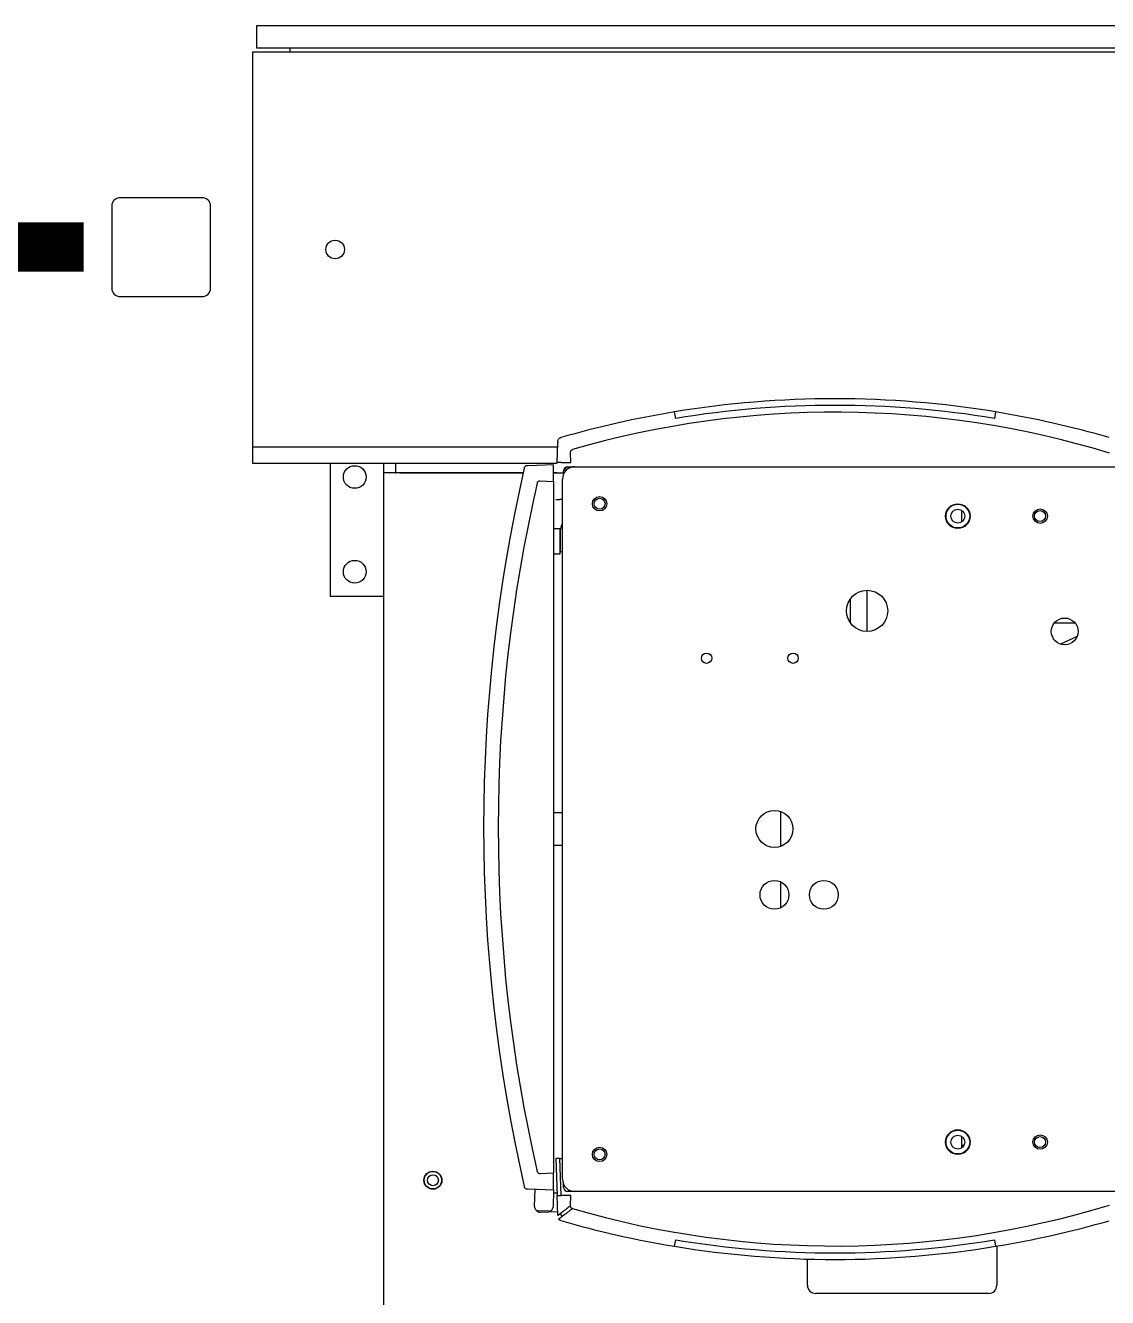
# Model space of a CAD drawing. Header units: millimetres. Extents: x -1732 to 458256, y -4349 to 130988.
# Drawn here: x 103513 to 104347, y 31944 to 32925 of the extents above; entities that cross this region are included whole.
import ezdxf

# ---------------------------------------------------------------- set-up
doc = ezdxf.new("R2010")
doc.units = ezdxf.units.MM
doc.header["$LTSCALE"] = 0.01
doc.header["$MEASUREMENT"] = 0
doc.layers.add('F-E-EQP', color=251, linetype='CONTINUOUS')
doc.layers.add('SAFETY-GUARD', color=251, linetype='CONTINUOUS')

msp = doc.modelspace()

# ---------------------------------------------------------------- linework, layer by layer
at = {"layer": 'F-E-EQP'}
for p, q in [((103691.05185, 32924.56932), (104599.35403, 32924.56932)), ((103691.05185, 32907.10686), (103691.05185, 32924.56932)), ((104599.35403, 32907.10686), (103691.05185, 32907.10686)), ((103716.8328, 32904.24936), (103716.8328, 32907.10686)), ((103688.00386, 32904.24936), (104602.40203, 32904.24936)), ((103688.00386, 32599.44997), (103688.00386, 32904.24936)), ((104014.18246, 32621.61434), (104013.35697, 32626.62681)), ((104261.00647, 32626.62681), (104260.18097, 32621.61434)), ((103922.67688, 32587.54248), (103923.21029, 32602.81737)), ((103923.0927, 32599.44997), (103688.00386, 32599.44997)), ((103688.00386, 32586.75), (103688.00386, 32599.44997)), ((103933.38114, 32587.54248), (103933.10852, 32595.34928)), ((103922.64921, 32586.75), (103688.00386, 32586.75)), ((103747.53626, 32586.75), (103747.53626, 32484.35518)), ((103747.53626, 32586.75), (103747.53626, 32484.35518)), ((103788.81117, 32586.75), (103788.81117, 32579.60499)), ((103788.81117, 32586.75), (103788.81117, 32579.60499)), ((103788.81117, 32586.75), (103788.81117, 32579.60499)), ((103798.33615, 32579.60499), (103798.33615, 32586.75)), ((103798.33615, 32579.60499), (103798.33615, 32586.75)), ((103798.33615, 32579.60499), (103798.33615, 32586.75)), ((103920.04362, 32585.75032), (103900.33627, 32585.06212)), ((103920.04362, 32585.75032), (103900.33627, 32585.06212)), ((103920.04362, 32585.75032), (103900.33627, 32585.06212)), ((103920.04362, 32573.05034), (103920.04362, 32585.75032)), ((103920.04362, 32573.05034), (103920.04362, 32585.75032)), ((103925.85381, 32587.54248), (103922.67688, 32587.54248)), ((103925.85381, 32587.54248), (103933.38114, 32587.54248)), ((103927.77501, 32578.77925), (103927.77501, 32581.19249)), ((103927.77501, 32578.77925), (103927.77501, 32581.19249)), ((103927.77501, 32578.77925), (103927.77501, 32581.19249)), ((103930.95001, 32584.36748), (103936.44838, 32584.36748)), ((103930.95001, 32584.36748), (103936.44838, 32584.36748)), ((103930.95001, 32584.36748), (103936.44838, 32584.36748)), ((103936.44838, 32584.36748), (104363.49772, 32584.36748)), ((103936.44838, 32584.36748), (104363.49772, 32584.36748)), ((103788.81117, 32579.60499), (103788.81117, 31750.1379)), ((103788.81117, 32579.60499), (103789.37354, 32579.60499)), ((103788.81117, 32579.60499), (103789.37354, 32579.60499)), ((103788.81117, 32579.60499), (103789.37354, 32579.60499)), ((103797.77379, 32579.60499), (103789.37354, 32579.60499)), ((103797.77379, 32579.60499), (103789.37354, 32579.60499)), ((103797.77379, 32579.60499), (103789.37354, 32579.60499)), ((103797.77379, 32579.60499), (103798.33615, 32579.60499)), ((103797.77379, 32579.60499), (103798.33615, 32579.60499)), ((103797.77379, 32579.60499), (103798.33615, 32579.60499)), ((103896.59562, 32579.60499), (103798.33615, 32579.60499)), ((103896.59562, 32579.60499), (103798.33615, 32579.60499)), ((103896.59562, 32579.60499), (103798.33615, 32579.60499)), ((103801.51115, 32579.60499), (103896.59562, 32579.60499)), ((103801.51115, 32579.60499), (103896.59562, 32579.60499)), ((103801.51115, 32579.60499), (103896.59562, 32579.60499)), ((103909.64938, 32573.41332), (103920.04362, 32573.05034)), ((103909.64938, 32573.41332), (103920.04362, 32573.05034)), ((103922.3997, 32579.60499), (103920.04362, 32579.60499)), ((103920.04362, 32579.60499), (103922.3997, 32579.60499)), ((103920.04362, 32579.60499), (103922.3997, 32579.60499)), ((103922.3997, 32579.60499), (103920.04362, 32579.60499)), ((103922.3997, 32579.60499), (103920.04362, 32579.60499)), ((103920.04362, 32579.60499), (103927.77501, 32579.60499)), ((103920.04362, 32573.05034), (103920.04362, 32039.65141)), ((103926.9234, 32035.09358), (103926.9234, 32574.8425)), ((103921.67902, 32558.96753), (103924.85595, 32558.96753)), ((103926.9234, 32558.96753), (103924.85595, 32558.96753)), ((104234.89778, 32541.86084), (104234.89778, 32550.67428)), ((104234.89778, 32541.86084), (104234.89778, 32550.67428)), ((103920.04362, 32536.79191), (103925.12361, 32536.79191)), ((103920.04362, 32536.79191), (103925.12361, 32536.79191)), ((103925.12361, 32517.23395), (103925.12361, 32536.79191)), ((103925.12361, 32517.23395), (103925.12361, 32536.79191)), ((103925.12361, 32531.77542), (103925.37761, 32531.77542)), ((103925.12361, 32531.77542), (103925.37761, 32531.77542)), ((103925.37761, 32528.15593), (103925.37761, 32536.33943)), ((103925.37761, 32528.15593), (103925.37761, 32536.33943)), ((103925.12361, 32522.25044), (103925.37761, 32522.25044)), ((103925.12361, 32522.25044), (103925.37761, 32522.25044)), ((103925.37761, 32518.63095), (103925.37761, 32528.15593)), ((103925.37761, 32518.63095), (103925.37761, 32528.15593)), ((103920.04362, 32517.23395), (103925.12361, 32517.23395)), ((103920.04362, 32517.23395), (103925.12361, 32517.23395)), ((103926.9234, 32518.63095), (103925.37761, 32518.63095)), ((103926.9234, 32518.63095), (103925.37761, 32518.63095)), ((103788.81117, 32484.35518), (103747.53626, 32484.35518)), ((103788.81117, 32484.35518), (103747.53626, 32484.35518)), ((104149.17295, 32463.71772), (104149.17295, 32482.76769)), ((104149.17295, 32463.71772), (104149.17295, 32482.76769)), ((104161.87293, 32457.36774), (104161.87293, 32489.11767)), ((104161.87293, 32457.36774), (104161.87293, 32489.11767)), ((104322.40612, 32463.71773), (104306.13912, 32463.71773)), ((104322.40612, 32463.71773), (104306.13912, 32463.71773)), ((104323.81077, 32453.43074), (104311.15753, 32447.53044)), ((103920.04362, 32317.66801), (103926.9234, 32317.66801)), ((104095.19806, 32291.6473), (104095.19806, 32318.54278)), ((103926.9234, 32292.26807), (103920.04362, 32292.26807)), ((104095.19806, 32244.2853), (104095.19806, 32264.30499)), ((104234.89778, 32059.2618), (104234.89778, 32068.07524)), ((103924.85595, 32050.96855), (103921.67902, 32050.96855)), ((103921.67902, 32050.96855), (103922.67688, 32022.39361)), ((103924.85595, 32050.96855), (103926.9234, 32050.96855)), ((103925.85381, 32022.39361), (103924.85595, 32050.96855)), ((103920.04362, 32039.65141), (103909.64938, 32039.28843)), ((103920.04362, 32026.95143), (103920.04362, 32039.65141)), ((103900.33627, 32027.63963), (103920.04362, 32026.95143)), ((103905.29392, 32013.96456), (103905.76485, 32027.45006)), ((103920.04362, 32026.95143), (103919.57269, 32013.46593)), ((103922.60724, 32024.38781), (103919.95085, 32024.29504)), ((103922.67688, 32022.39361), (103925.85381, 32022.39361)), ((103923.21029, 32007.11871), (103922.67688, 32022.39361)), ((103924.71557, 32022.39361), (103924.71578, 32022.38759)), ((103933.38114, 32022.39361), (103925.85381, 32022.39361)), ((103927.77501, 32028.74359), (103927.77501, 32031.15683)), ((103936.44838, 32025.5686), (103930.95001, 32025.5686)), ((103933.10852, 32014.5868), (103933.38114, 32022.39361)), ((104363.49772, 32025.5686), (103936.44838, 32025.5686)), ((103916.28883, 32010.40368), (103908.35618, 32010.68069)), ((103909.62037, 32009.63811), (103923.10587, 32010.10904)), ((104013.35697, 31983.30927), (104014.18246, 31988.32174)), ((104260.18097, 31988.32174), (104261.00647, 31983.30927)), ((104261.88523, 31983.45452), (104261.88523, 31953.33749)), ((104115.83552, 31953.33749), (104115.83552, 31973.48025)), ((104255.53524, 31946.98751), (104122.18551, 31946.98751)), ((104255.53524, 31946.98751), (104122.18551, 31946.98751))]:
    msp.add_line(p, q, dxfattribs=at)
at = {"layer": 'F-E-EQP', "linetype": 'Continuous'}
msp.add_lwpolyline([(103585.54392, 32715.56721), (103649.04392, 32715.56721, 0.414213562), (103655.39392, 32721.91721), (103655.39392, 32785.41721, 0.414213562), (103649.04392, 32791.76721), (103585.54392, 32791.76721, 0.414213562), (103579.19392, 32785.41721), (103579.19392, 32721.91721, 0.414213562)], format="xyb", close=True, dxfattribs=at)
at = {"layer": 'F-E-EQP'}
for centre, radius in [((103751.50373, 32751.84967), 7.14374), ((103766.58622, 32576.43), 8.73123), ((103955.49834, 32555.79254), 5.55624), ((103955.49834, 32555.79254), 4.21639), ((104231.84979, 32546.26756), 9.52498), ((104231.84979, 32546.26756), 9.52498), ((104231.84979, 32546.26756), 9.13128), ((104231.84979, 32546.26756), 9.13128), ((104231.84979, 32546.26756), 5.35812), ((104231.84979, 32546.26756), 5.35812), ((104295.34966, 32546.26756), 5.55624), ((104295.34966, 32546.26756), 5.55624), ((104295.22266, 32546.26756), 4.21639), ((104295.22266, 32546.26756), 4.21639), ((103766.58622, 32503.40514), 8.73123), ((103766.58622, 32503.40514), 8.73123), ((104161.87293, 32473.2427), 15.87497), ((104161.87293, 32473.2427), 15.87497), ((104314.27262, 32457.36774), 10.31873), ((104038.04817, 32436.73028), 3.96874), ((104104.72304, 32436.73028), 3.96874), ((104090.37207, 32305.09504), 14.28747), ((104090.37207, 32254.29514), 11.11248), ((104128.47199, 32254.29514), 11.11248), ((104231.84979, 32063.66852), 9.52498), ((104231.84979, 32063.66852), 9.13128), ((104231.84979, 32063.66852), 5.35812), ((104295.34966, 32063.66852), 5.55624), ((104295.22266, 32063.66852), 4.21639), ((103955.49834, 32054.14354), 5.55624), ((103955.49834, 32054.14354), 4.21639), ((103826.9111, 32034.29983), 6.9453), ((103826.9111, 32034.29983), 6.73099), ((103826.9111, 32034.29983), 4.24941)]:
    msp.add_circle(centre, radius, dxfattribs=at)
for centre, radius, start, end in [((104137.18172, 31874.7564), 761.99848, 80.64796494, 99.35203506), ((104137.18172, 31874.7564), 756.91849, 80.64796494, 99.35203506), ((104137.18172, 31874.7564), 761.99848, 99.35203506, 106.12593616), ((104137.18172, 31874.7564), 761.99848, 73.89814036, 80.64796494), ((105104.31625, 32306.35088), 1238.24752, 167.07647133, 192.92352867), ((103936.44838, 32574.8425), 9.52498, 90.0000002, 180.0000002), ((103936.44838, 32574.8425), 9.52498, 90.0000002, 180.0000002), ((103930.95001, 32581.19249), 3.17499, 90, 180), ((103930.95001, 32581.19249), 3.17499, 90, 180), ((103930.95001, 32581.19249), 3.17499, 90, 180), ((103938.83089, 32572.45999), 14.29001, 123.56388839, 140.56719921), ((103938.83089, 32572.45999), 14.29001, 123.56388839, 140.56719921), ((103938.83089, 32572.45999), 14.29001, 123.56388839, 140.56719921), ((103932.99759, 32536.33943), 7.61998, 142.85784143, 180), ((103932.99759, 32536.33943), 7.61998, 142.85784143, 180), ((104242.83527, 32052.55605), 11.11248, 122.08965704, 135.5846914), ((103936.44838, 32035.09358), 9.52498, 180.0000002, 270.0000002), ((103930.95001, 32028.74359), 3.17499, 180, 270), ((103908.46698, 32013.85375), 3.17499, 178, 268), ((103916.39963, 32013.57674), 3.17499, 268, 358), ((103909.50956, 32012.81117), 3.17499, 211.57373754, 272), ((104137.18172, 32735.17968), 761.99848, 253.87406384, 260.64796494), ((104137.18172, 32735.17968), 761.99848, 279.35203506, 286.10185964), ((104137.18172, 32735.17968), 761.99848, 260.64796494, 279.35203506), ((104137.18172, 32735.17968), 756.91849, 260.64796494, 279.35203506), ((104122.18551, 31953.33749), 6.34999, 180, 270), ((104255.53524, 31953.33749), 6.34999, 270, 0)]:
    msp.add_arc(centre, radius, start, end, dxfattribs=at)
for centre, major_axis, ratio, start_param, end_param in [((104137.18172, 31900.11904), (0, -726.29101), 0.999390084, 2.845619238, 3.424344913), ((103930.96075, 32590.71747), (4.49013, -0.15642), 0.706246588, 4.761674457, 4.823243694), ((105062.91287, 32306.35088), (-1185.63768, 0), 0.999390084, 6.057302024, 6.509068591), ((103930.96075, 32019.21861), (4.49013, 0.15642), 0.706246588, 1.459941613, 1.52151085), ((104137.18172, 32709.81704), (0, 726.29101), 0.999390084, 2.858840394, 3.437566069)]:
    msp.add_ellipse(centre, major_axis=major_axis, ratio=ratio, start_param=start_param, end_param=end_param, dxfattribs=at)
for points, knots in [([(103923.24578, 32603.83366), (103923.24329, 32603.76231), (103923.24078, 32603.69046), (103923.22909, 32603.35566), (103923.21967, 32603.08592), (103923.21029, 32602.81737)], [0.11366192288, 0.11366192288, 0.11366192288, 0.11366192288, 0.12363484135, 0.12363484135, 0.15987612192, 0.15987612192, 0.15987612192, 0.15987612192]), ([(103923.24578, 32603.83366), (103923.25481, 32604.0922), (103923.29533, 32604.34677), (103923.48058, 32604.99762), (103923.67066, 32605.35874), (103923.90582, 32605.66329)], [-0.08461943433, -0.08461943433, -0.08461943433, -0.08461943433, -0.05273418915, -0.05273418915, 0, 0, 0, 0]), ([(103923.90582, 32605.66329), (103924.0419, 32605.83952), (103924.20368, 32606.01), (103924.55109, 32606.29913), (103924.7323, 32606.42182), (103925.11979, 32606.62822), (103925.32606, 32606.71194), (103925.53699, 32606.77292)], [0.60586594611, 0.60586594611, 0.60586594611, 0.60586594611, 0.63511446923, 0.63511446923, 0.66104792112, 0.66104792112, 0.68698137301, 0.68698137301, 0.68698137301, 0.68698137301]), ([(103933.10852, 32595.34928), (103933.09713, 32595.67541), (103933.13805, 32596.00166), (103933.34259, 32596.55354), (103933.47767, 32596.77673), (103933.78907, 32597.1104), (103933.94043, 32597.23011), (103934.2833, 32597.43348), (103934.4733, 32597.51261), (103934.67036, 32597.5699)], [0, 0, 0, 0, 0.0385672296, 0.0385672296, 0.0697222315, 0.0697222315, 0.0926478103, 0.0926478103, 0.1169341633, 0.1169341633, 0.1169341633, 0.1169341633]), ([(103897.43424, 32583.28541), (103897.48329, 32583.49921), (103897.55527, 32583.70963), (103897.65133, 32583.91728), (103897.65536, 32583.92587), (103897.65942, 32583.93444)], [0.68721139565, 0.68721139565, 0.68721139565, 0.68721139565, 0.71311912021, 0.71311912021, 0.71424029494, 0.71424029494, 0.71424029494, 0.71424029494]), ([(103897.43424, 32583.28541), (103897.48329, 32583.49921), (103897.55527, 32583.70963), (103897.65133, 32583.91728), (103897.65536, 32583.92587), (103897.65942, 32583.93444)], [0.68721139565, 0.68721139565, 0.68721139565, 0.68721139565, 0.71311912021, 0.71311912021, 0.71424029494, 0.71424029494, 0.71424029494, 0.71424029494]), ([(103897.43424, 32583.28541), (103897.48329, 32583.49921), (103897.55527, 32583.70963), (103897.65133, 32583.91728), (103897.65536, 32583.92587), (103897.65942, 32583.93444)], [0.68721139565, 0.68721139565, 0.68721139565, 0.68721139565, 0.71311912021, 0.71311912021, 0.71424029494, 0.71424029494, 0.71424029494, 0.71424029494]), ([(103897.65942, 32583.93444), (103897.77881, 32584.18651), (103897.932, 32584.42405), (103898.22661, 32584.76828), (103898.34667, 32584.88778), (103898.47567, 32584.99715)], [-0.11536942954, -0.11536942954, -0.11536942954, -0.11536942954, -0.08166554799, -0.08166554799, -0.06159156, -0.06159156, -0.06159156, -0.06159156]), ([(103897.65942, 32583.93444), (103897.77881, 32584.18651), (103897.932, 32584.42405), (103898.22661, 32584.76828), (103898.34667, 32584.88778), (103898.47567, 32584.99715)], [-0.11536942954, -0.11536942954, -0.11536942954, -0.11536942954, -0.08166554799, -0.08166554799, -0.06159156, -0.06159156, -0.06159156, -0.06159156]), ([(103897.65942, 32583.93444), (103897.77881, 32584.18651), (103897.932, 32584.42405), (103898.22661, 32584.76828), (103898.34667, 32584.88778), (103898.47567, 32584.99715)], [-0.11536942954, -0.11536942954, -0.11536942954, -0.11536942954, -0.08166554799, -0.08166554799, -0.06159156, -0.06159156, -0.06159156, -0.06159156]), ([(103900.33627, 32585.06212), (103899.9694, 32585.04931), (103899.59964, 32585.0364), (103898.98238, 32585.01484), (103898.72412, 32585.00582), (103898.47567, 32584.99715)], [-0.09271573097, -0.09271573097, -0.09271573097, -0.09271573097, -0.04910359223, -0.04910359223, -0.01646288599, -0.01646288599, -0.01646288599, -0.01646288599]), ([(103900.33627, 32585.06212), (103899.9694, 32585.04931), (103899.59964, 32585.0364), (103898.98238, 32585.01484), (103898.72412, 32585.00582), (103898.47567, 32584.99715)], [-0.09271573097, -0.09271573097, -0.09271573097, -0.09271573097, -0.04910359223, -0.04910359223, -0.01646288599, -0.01646288599, -0.01646288599, -0.01646288599]), ([(103900.33627, 32585.06212), (103899.9694, 32585.04931), (103899.59964, 32585.0364), (103898.98238, 32585.01484), (103898.72412, 32585.00582), (103898.47567, 32584.99715)], [-0.09271573097, -0.09271573097, -0.09271573097, -0.09271573097, -0.04910359223, -0.04910359223, -0.01646288599, -0.01646288599, -0.01646288599, -0.01646288599]), ([(103907.39435, 32571.73298), (103907.44529, 32571.95451), (103907.52276, 32572.16924), (103907.73504, 32572.55484), (103907.8638, 32572.7235), (103908.21072, 32573.04631), (103908.43276, 32573.17959), (103908.98722, 32573.38425), (103909.31876, 32573.42486), (103909.64938, 32573.41332)], [-0.1221624752, -0.1221624752, -0.1221624752, -0.1221624752, -0.0952635448, -0.0952635448, -0.0700241751, -0.0700241751, -0.0390976366, -0.0390976366, 0, 0, 0, 0]), ([(103907.39435, 32571.73298), (103907.44529, 32571.95451), (103907.52276, 32572.16924), (103907.73504, 32572.55484), (103907.8638, 32572.7235), (103908.21072, 32573.04631), (103908.43276, 32573.17959), (103908.98722, 32573.38425), (103909.31876, 32573.42486), (103909.64938, 32573.41332)], [-0.1221624752, -0.1221624752, -0.1221624752, -0.1221624752, -0.0952635448, -0.0952635448, -0.0700241751, -0.0700241751, -0.0390976366, -0.0390976366, 0, 0, 0, 0]), ([(103909.64938, 32039.28843), (103909.40626, 32039.27994), (103909.16203, 32039.29964), (103908.70727, 32039.40926), (103908.4992, 32039.49299), (103908.09085, 32039.7479), (103907.90646, 32039.92334), (103907.58042, 32040.38324), (103907.46328, 32040.66902), (103907.39435, 32040.96877)], [-0.1221053843, -0.1221053843, -0.1221053843, -0.1221053843, -0.0933394022, -0.0933394022, -0.0667344125, -0.0667344125, -0.0363292812, -0.0363292812, 0, 0, 0, 0]), ([(103897.65942, 32028.76731), (103897.65536, 32028.77588), (103897.65133, 32028.78447), (103897.55527, 32028.99212), (103897.48329, 32029.20254), (103897.43424, 32029.41634)], [0.66018249636, 0.66018249636, 0.66018249636, 0.66018249636, 0.66130367109, 0.66130367109, 0.68721139565, 0.68721139565, 0.68721139565, 0.68721139565]), ([(103898.47567, 32027.7046), (103898.44001, 32027.73484), (103898.40499, 32027.76588), (103898.08361, 32028.06372), (103897.85117, 32028.37769), (103897.67396, 32028.73693), (103897.66662, 32028.7521), (103897.65942, 32028.76731)], [-0.05385944662, -0.05385944662, -0.05385944662, -0.05385944662, -0.04831986167, -0.04831986167, -0.00203375554, -0.00203375554, 0, 0, 0, 0]), ([(103898.47567, 32027.7046), (103898.72654, 32027.69584), (103898.98747, 32027.68673), (103899.60508, 32027.66516), (103899.9721, 32027.65235), (103900.33627, 32027.63963)], [-0.0758567836, -0.0758567836, -0.0758567836, -0.0758567836, -0.04306453811, -0.04306453811, 0, 0, 0, 0]), ([(103933.10852, 32014.5868), (103933.00361, 32014.50724), (103932.8987, 32014.42769), (103932.79379, 32014.34815), (103931.83774, 32013.62333), (103930.88137, 32012.89935), (103929.92468, 32012.17622), (103929.24133, 32011.65969), (103928.55781, 32011.1436), (103927.87414, 32010.62794), (103927.51202, 32010.35481), (103927.14986, 32010.0818), (103926.78766, 32009.80892), (103926.28057, 32009.42687), (103925.77339, 32009.04507), (103925.26612, 32008.66349), (103924.58101, 32008.14814), (103923.89573, 32007.63321), (103923.21029, 32007.11871)], [0.2179038593, 0.2179038593, 0.2179038593, 0.2179038593, 0.2377872837, 0.2377872837, 0.2377872837, 0.4189794389, 0.4189794389, 0.4189794389, 0.548402407, 0.548402407, 0.548402407, 0.6169527079, 0.6169527079, 0.6169527079, 0.7129231291, 0.7129231291, 0.7129231291, 0.8425411705, 0.8425411705, 0.8425411705, 0.8425411705]), ([(103934.67036, 32012.36618), (103934.59112, 32012.30628), (103934.51189, 32012.24638), (103934.43265, 32012.18648), (103933.47451, 32011.46224), (103932.51605, 32010.73886), (103931.55728, 32010.01631), (103930.87245, 32009.50021), (103930.18745, 32008.98454), (103929.5023, 32008.4693), (103929.1394, 32008.19639), (103928.77646, 32007.92361), (103928.41347, 32007.65095), (103927.90529, 32007.26922), (103927.39702, 32006.88772), (103926.88867, 32006.50647), (103926.17697, 32005.9727), (103925.46511, 32005.4394), (103924.75308, 32004.90656), (103924.47068, 32004.69523), (103924.18826, 32004.48398), (103923.90582, 32004.27279)], [0.2228030497, 0.2228030497, 0.2228030497, 0.2228030497, 0.2377872837, 0.2377872837, 0.2377872837, 0.4189794389, 0.4189794389, 0.4189794389, 0.548402407, 0.548402407, 0.548402407, 0.6169527079, 0.6169527079, 0.6169527079, 0.7129231291, 0.7129231291, 0.7129231291, 0.8472817188, 0.8472817188, 0.8472817188, 0.9005684735, 0.9005684735, 0.9005684735, 0.9005684735]), ([(103934.67036, 32012.36618), (103934.3784, 32012.45105), (103934.10388, 32012.58333), (103933.66266, 32012.93626), (103933.49588, 32013.13475), (103933.27387, 32013.54355), (103933.20552, 32013.73525), (103933.11676, 32014.1484), (103933.10088, 32014.36797), (103933.10852, 32014.5868)], [0, 0, 0, 0, 0.0359118394, 0.0359118394, 0.0668753636, 0.0668753636, 0.0909923995, 0.0909923995, 0.1168889143, 0.1168889143, 0.1168889143, 0.1168889143]), ([(103923.21029, 32007.11871), (103923.4104, 32007.26891), (103923.61049, 32007.41915), (103923.81056, 32007.56942), (103924.27096, 32007.91522), (103924.73129, 32008.26121), (103925.19154, 32008.6074)], [0.1633352972, 0.1633352972, 0.1633352972, 0.1633352972, 0.2011752984, 0.2011752984, 0.2011752984, 0.2882501561, 0.2882501561, 0.2882501561, 0.2882501561]), ([(103923.21029, 32007.11871), (103923.4104, 32007.26891), (103923.61049, 32007.41915), (103923.81056, 32007.56942), (103924.27096, 32007.91522), (103924.73129, 32008.26121), (103925.19154, 32008.6074)], [0.1633352972, 0.1633352972, 0.1633352972, 0.1633352972, 0.2011752984, 0.2011752984, 0.2011752984, 0.2882501561, 0.2882501561, 0.2882501561, 0.2882501561]), ([(103923.21029, 32007.11871), (103923.4104, 32007.26891), (103923.61049, 32007.41915), (103923.81056, 32007.56942), (103924.27096, 32007.91522), (103924.73129, 32008.26121), (103925.19154, 32008.6074)], [0.1633352972, 0.1633352972, 0.1633352972, 0.1633352972, 0.2011752984, 0.2011752984, 0.2011752984, 0.2882501561, 0.2882501561, 0.2882501561, 0.2882501561]), ([(103923.21029, 32007.11871), (103923.4104, 32007.26891), (103923.61049, 32007.41915), (103923.81056, 32007.56942), (103924.27096, 32007.91522), (103924.73129, 32008.26121), (103925.19154, 32008.6074)], [0.1633352972, 0.1633352972, 0.1633352972, 0.1633352972, 0.2011752984, 0.2011752984, 0.2011752984, 0.2882501561, 0.2882501561, 0.2882501561, 0.2882501561]), ([(103923.90582, 32004.27279), (103924.41396, 32004.65273), (103924.92202, 32005.0329), (103925.42999, 32005.4133), (103925.49229, 32005.45995), (103925.55459, 32005.50661), (103925.61689, 32005.55328)], [0.1053079734, 0.1053079734, 0.1053079734, 0.1053079734, 0.2011752984, 0.2011752984, 0.2011752984, 0.2129332887, 0.2129332887, 0.2129332887, 0.2129332887]), ([(103923.90582, 32004.27279), (103924.41396, 32004.65273), (103924.92202, 32005.0329), (103925.42999, 32005.4133), (103925.49229, 32005.45995), (103925.55459, 32005.50661), (103925.61689, 32005.55328)], [0.1053079734, 0.1053079734, 0.1053079734, 0.1053079734, 0.2011752984, 0.2011752984, 0.2011752984, 0.2129332887, 0.2129332887, 0.2129332887, 0.2129332887]), ([(103923.90582, 32004.27279), (103924.41396, 32004.65273), (103924.92202, 32005.0329), (103925.42999, 32005.4133), (103925.49229, 32005.45995), (103925.55459, 32005.50661), (103925.61689, 32005.55328)], [0.1053079734, 0.1053079734, 0.1053079734, 0.1053079734, 0.2011752984, 0.2011752984, 0.2011752984, 0.2129332887, 0.2129332887, 0.2129332887, 0.2129332887]), ([(103923.90582, 32004.27279), (103924.41396, 32004.65273), (103924.92202, 32005.0329), (103925.42999, 32005.4133), (103925.49229, 32005.45995), (103925.55459, 32005.50661), (103925.61689, 32005.55328)], [0.1053079734, 0.1053079734, 0.1053079734, 0.1053079734, 0.2011752984, 0.2011752984, 0.2011752984, 0.2129332887, 0.2129332887, 0.2129332887, 0.2129332887]), ([(103925.53699, 32003.16316), (103925.32606, 32003.22414), (103925.11979, 32003.30786), (103924.7323, 32003.51426), (103924.55109, 32003.63695), (103924.20368, 32003.92609), (103924.0419, 32004.09656), (103923.90582, 32004.27279)], [0.22991882143, 0.22991882143, 0.22991882143, 0.22991882143, 0.25585227331, 0.25585227331, 0.2817857252, 0.2817857252, 0.31103424881, 0.31103424881, 0.31103424881, 0.31103424881]), ([(103925.31909, 32008.70334), (103925.40185, 32008.35589), (103925.51393, 32008.0157), (103925.86631, 32007.18868), (103926.1388, 32006.72539), (103926.48108, 32006.28014), (103926.50062, 32006.25511), (103926.52032, 32006.23026)], [0.0500033262, 0.0500033262, 0.0500033262, 0.0500033262, 0.0925100539, 0.0925100539, 0.1567142372, 0.1567142372, 0.1605675692, 0.1605675692, 0.1605675692, 0.1605675692]), ([(103925.31909, 32008.70334), (103925.40185, 32008.35589), (103925.51393, 32008.0157), (103925.86631, 32007.18868), (103926.1388, 32006.72539), (103926.48108, 32006.28014), (103926.50062, 32006.25511), (103926.52032, 32006.23026)], [0.0500033262, 0.0500033262, 0.0500033262, 0.0500033262, 0.0925100539, 0.0925100539, 0.1567142372, 0.1567142372, 0.1605675692, 0.1605675692, 0.1605675692, 0.1605675692]), ([(103925.52517, 32008.01426), (103925.56513, 32007.90386), (103925.60819, 32007.79448), (103925.78906, 32007.36998), (103925.94826, 32007.06755), (103926.12931, 32006.78128)], [0.07854729095, 0.07854729095, 0.07854729095, 0.07854729095, 0.09251005388, 0.09251005388, 0.1333206717, 0.1333206717, 0.1333206717, 0.1333206717]), ([(103925.52517, 32008.01426), (103925.56513, 32007.90386), (103925.60819, 32007.79448), (103925.78906, 32007.36998), (103925.94826, 32007.06755), (103926.12931, 32006.78128)], [0.07854729095, 0.07854729095, 0.07854729095, 0.07854729095, 0.09251005388, 0.09251005388, 0.1333206717, 0.1333206717, 0.1333206717, 0.1333206717]), ([(103925.52517, 32008.01426), (103925.56513, 32007.90386), (103925.60819, 32007.79448), (103925.78906, 32007.36998), (103925.94826, 32007.06755), (103926.12931, 32006.78128)], [0.07854729095, 0.07854729095, 0.07854729095, 0.07854729095, 0.09251005388, 0.09251005388, 0.1333206717, 0.1333206717, 0.1333206717, 0.1333206717]), ([(103925.52517, 32008.01426), (103925.56513, 32007.90386), (103925.60819, 32007.79448), (103925.78906, 32007.36998), (103925.94826, 32007.06755), (103926.12931, 32006.78128)], [0.07854729095, 0.07854729095, 0.07854729095, 0.07854729095, 0.09251005388, 0.09251005388, 0.1333206717, 0.1333206717, 0.1333206717, 0.1333206717]), ([(103925.52517, 32008.01426), (103925.56513, 32007.90386), (103925.60819, 32007.79448), (103925.78906, 32007.36998), (103925.94826, 32007.06755), (103926.12931, 32006.78128)], [0.07854729095, 0.07854729095, 0.07854729095, 0.07854729095, 0.09251005388, 0.09251005388, 0.1333206717, 0.1333206717, 0.1333206717, 0.1333206717]), ([(103925.52517, 32008.01426), (103925.56513, 32007.90386), (103925.60819, 32007.79448), (103925.78906, 32007.36998), (103925.94826, 32007.06755), (103926.12931, 32006.78128)], [0.07854729095, 0.07854729095, 0.07854729095, 0.07854729095, 0.09251005388, 0.09251005388, 0.1333206717, 0.1333206717, 0.1333206717, 0.1333206717])]:
    msp.add_open_spline(points, degree=3, knots=knots, dxfattribs=at)
at = {"layer": 'SAFETY-GUARD', "linetype": 'Continuous', "const_width": 38.1}
msp.add_lwpolyline([(102439.70575, 32753.66721), (103557.45546, 32753.66721)], dxfattribs=at)

doc.saveas('drawing.dxf')
